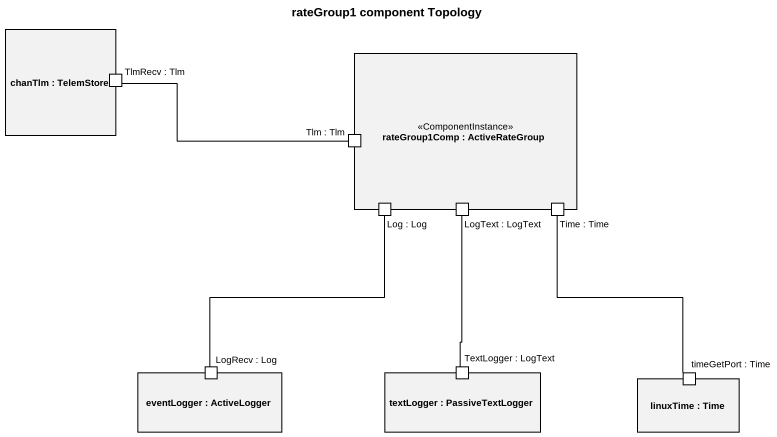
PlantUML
@startuml
title rateGroup1 component Topology
rectangle "chanTlm : TelemStore" as chanTlm {
  port "TlmRecv : Tlm" as TlmRecv_Tlm
}
rectangle "rateGroup1Comp : ActiveRateGroup" as rateGroup1Comp <<ComponentInstance>> {
  port "Tlm : Tlm" as Tlm_Tlm
  port "Log : Log" as Log_Log
  port "LogText : LogText" as LogText_LogText
  port "Time : Time" as Time_Time
}
rectangle "eventLogger : ActiveLogger" as eventLogger {
  port "LogRecv : Log" as LogRecv_Log
}
rectangle "textLogger : PassiveTextLogger" as textLogger {
  port "TextLogger : LogText" as TextLogger_LogText
}
rectangle "linuxTime : Time" as linuxTime {
  port "timeGetPort : Time" as timeGetPort_Time
}
Tlm_Tlm -left- TlmRecv_Tlm
Log_Log -- LogRecv_Log
LogText_LogText -- TextLogger_LogText
Time_Time -- timeGetPort_Time
@enduml
